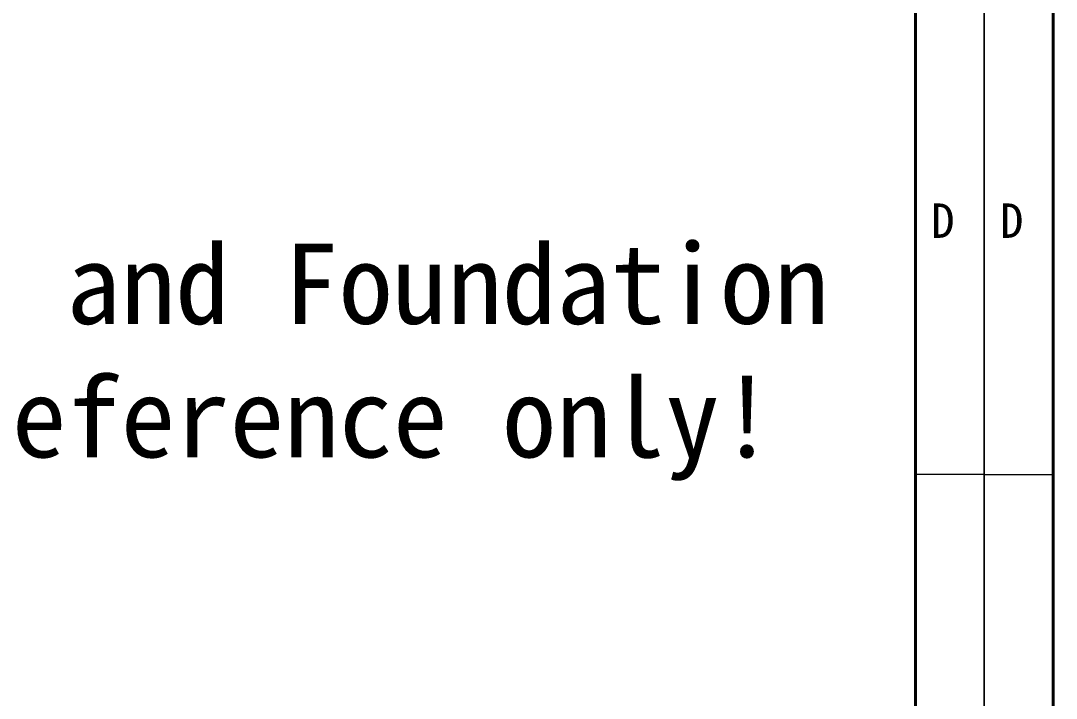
# Model space of a CAD drawing. Header units: millimetres. Extents: x 32496 to 166256, y 3504 to 23939.
# Drawn here: x 85483 to 90658, y 10059 to 13443 of the extents above; entities that cross this region are included whole.
import ezdxf
from ezdxf.enums import TextEntityAlignment as Align

# ---------------------------------------------------------------- set-up
doc = ezdxf.new("R2010")
doc.units = ezdxf.units.MM
doc.layers.get('0').update_dxf_attribs({"lineweight": 35})
doc.layers.add('FORM', color=7, linetype='Continuous', lineweight=18)
doc.styles.add('GB', font='simsun.ttc')
doc.styles.add('KEHUA', font='仿宋_GB2312.ttf')

# ---------------------------------------------------------------- blocks, each defined once
blk = doc.blocks.new('KH01-M017S_1_46')
at = {"layer": 'FORM', "color": 4}
for p, q in [((0, 111.5), (5, 111.5)), ((420, 111.5), (415, 111.5))]:
    blk.add_line(p, q, dxfattribs=at)
at = {"layer": 'FORM', "color": 6}
blk.add_lwpolyline([(0, 297), (420, 297), (420, 0), (0, 0)], close=True, dxfattribs=at)
at = {"layer": 'FORM', "color": 8, "lineweight": 40}
blk.add_lwpolyline([(5, 5), (415, 5), (415, 292), (5, 292)], close=True, dxfattribs=at)
at = {"layer": 'FORM', "color": 4, "style": 'KEHUA'}
for p in [(1.139, 128.687), (416.139, 128.687)]:
    blk.add_text('D', height=2.5, dxfattribs=at).set_placement(p)
for tag, p in [('设计者', (369.071, 43.93)), ('工程名称', (299.91, 37.585)), ('审核者', (369.071, 37.93)), ('标准化', (369.071, 31.93)), ('批准者', (369.071, 25.93))]:
    blk.add_attdef(tag, text='', height=2.5, dxfattribs=at).set_placement(p, align=Align.MIDDLE_LEFT)
for tag, p in [('图纸名称', (299.91, 30.82)), ('产品型号', (299.91, 24.82)), ('版本', (299.91, 18.638)), ('页码', (299.91, 12.638))]:
    blk.add_attdef(tag, p, '', height=2.5, dxfattribs=at)

msp = doc.modelspace()

# ---------------------------------------------------------------- block references
at = {"xscale": 68.80575516545142, "yscale": 68.80575516545137, "zscale": 68.80575516545137}
for p in [(61399.661, 3504.033), (90298.079, 3504.033)]:
    msp.add_blockref('KH01-M017S_1_46', p, dxfattribs=at)

# ---------------------------------------------------------------- texts
at = {"color": 2, "lineweight": 15, "insert": (80540.432, 12328.944), "char_height": 400, "width": 9217.00469, "attachment_point": 1, "style": 'GB'}
msp.add_mtext('{\\fFangSong_GB2312|b0|i0|c134|p49;Appearance diagram and Foundation diagrams are for reference only!}', dxfattribs=at)

doc.saveas('drawing.dxf')
